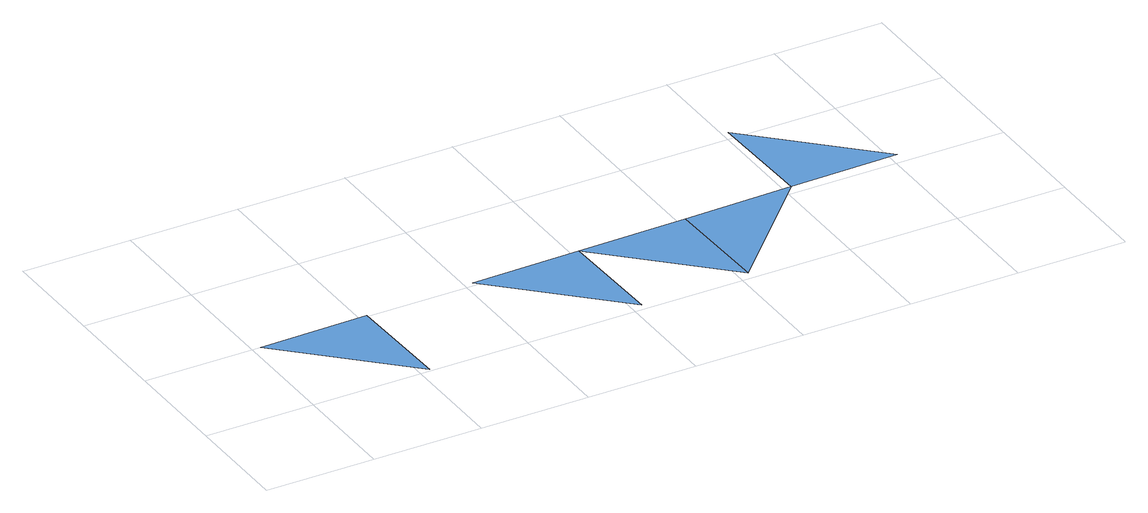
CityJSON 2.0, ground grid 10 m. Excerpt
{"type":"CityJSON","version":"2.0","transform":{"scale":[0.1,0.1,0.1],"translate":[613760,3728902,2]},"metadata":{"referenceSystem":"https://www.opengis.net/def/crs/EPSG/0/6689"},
"CityObjects":{
"waterbody1":{"type":"WaterBody","attributes":{"name":"福岡県津波浸水想定図","class":"1140","function":"2","WaterBodyTsunamiRiskAttribute.description":"1","WaterBodyTsunamiRiskAttribute.rank":"4"},"geometry":[{"type":"MultiSurface","lod":"1","boundaries":[[[0,1,2]],[[3,4,5]],[[6,7,4]],[[7,6,8]],[[8,9,10]]]}]}
},
"vertices":[
[110,2,2],[108,102,2],[8,100,2],[310,6,2],[308,106,2],[208,104,2],[410,8,2],[408,108,2],[508,110,2],[608,112,2],[506,210,2]
]}
